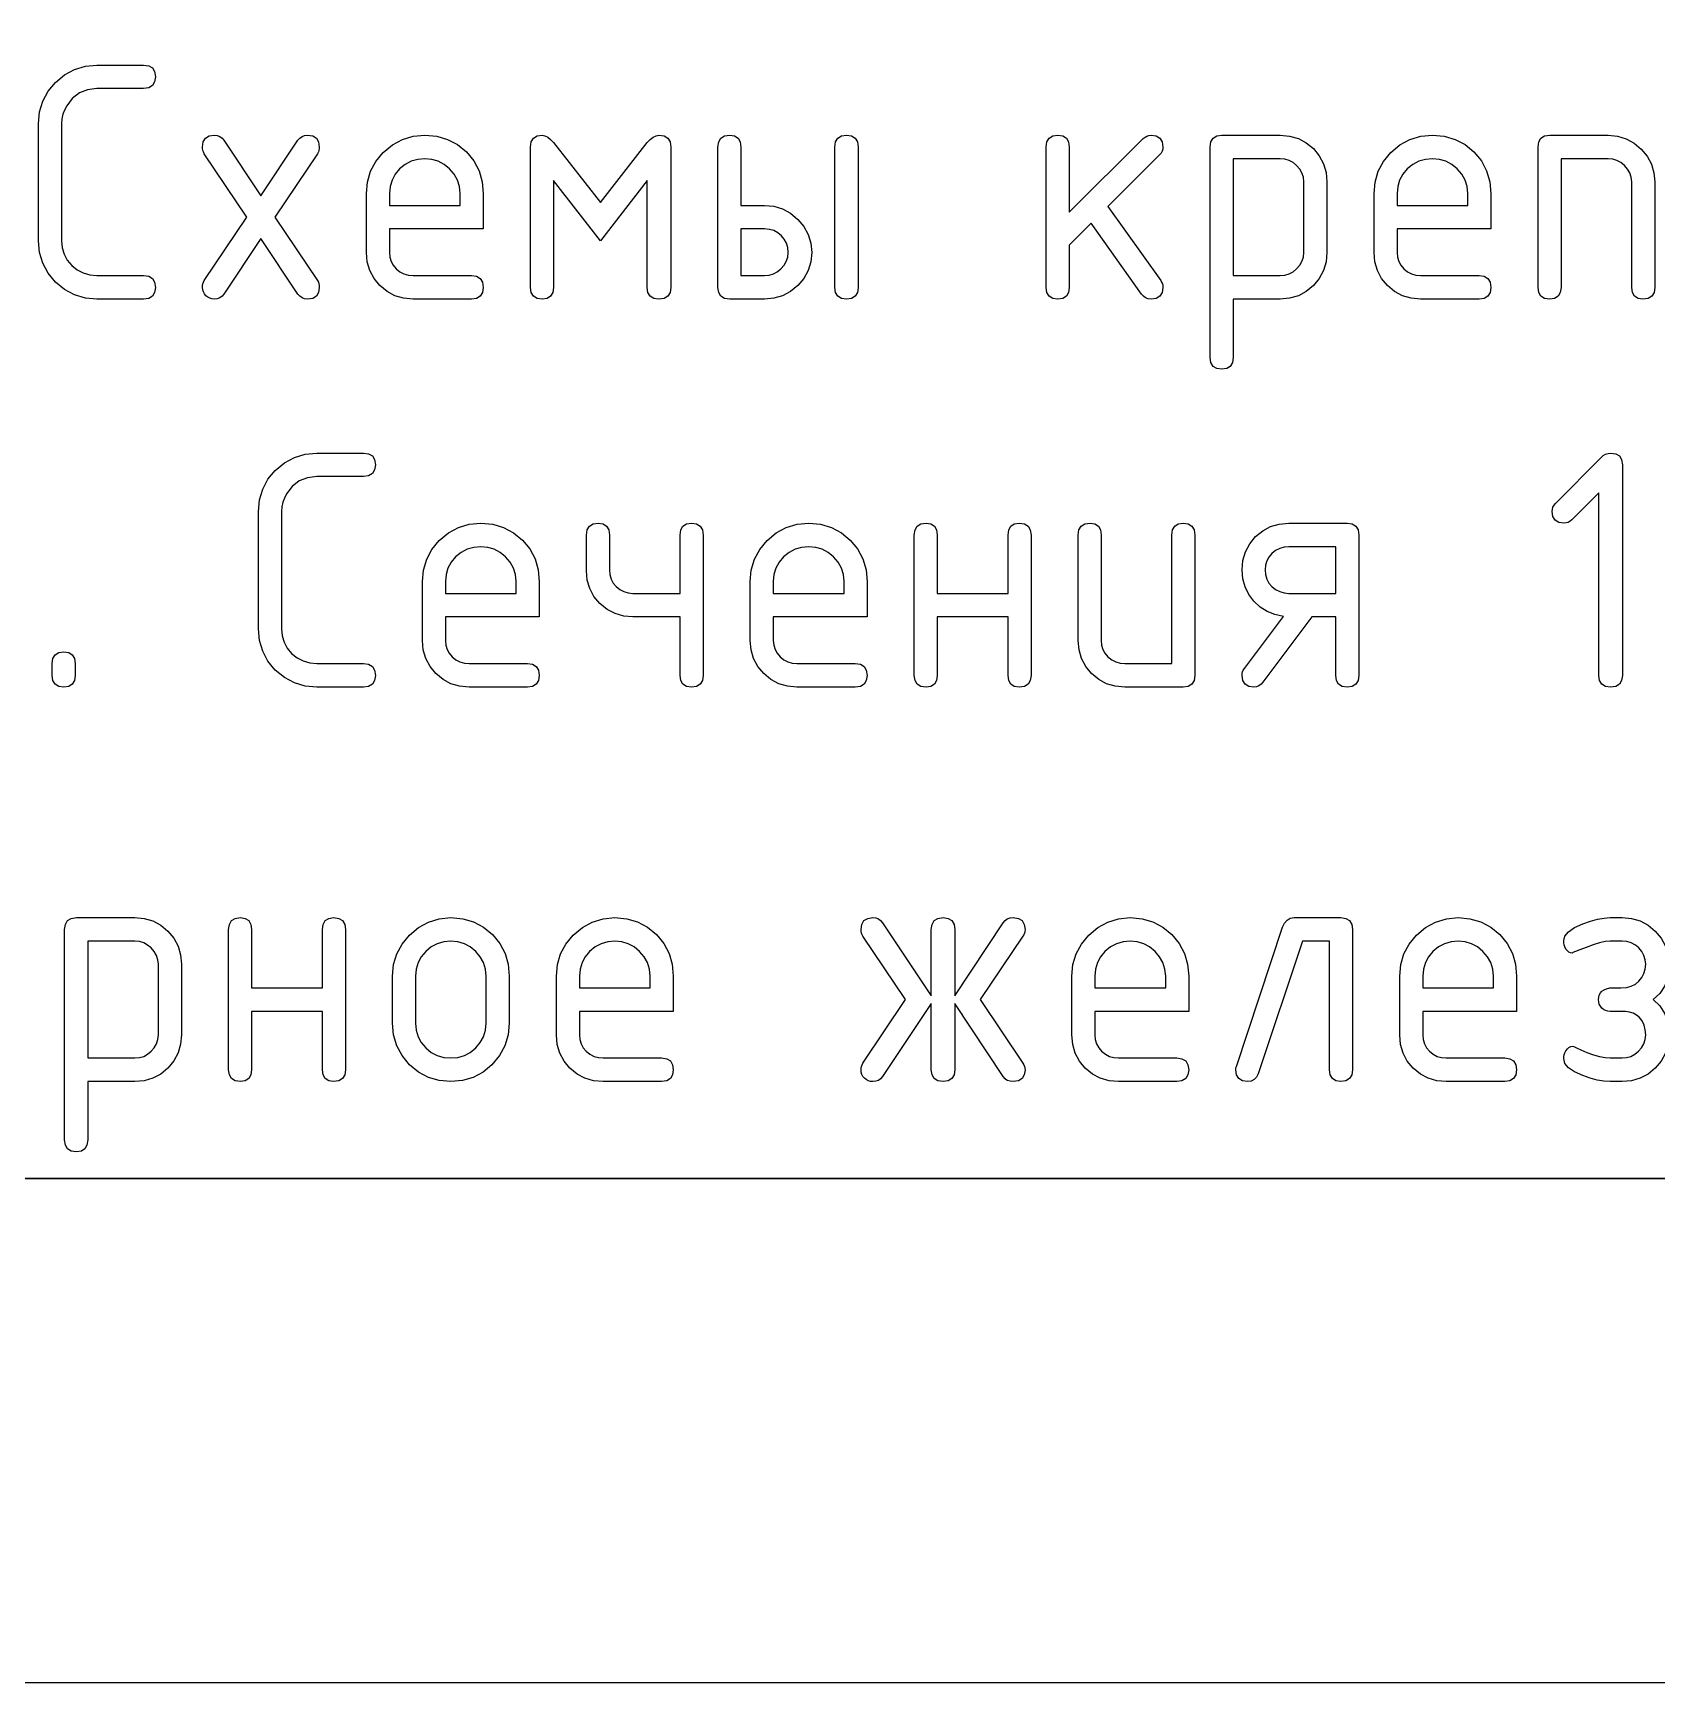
# Model space of a CAD drawing. Header units: millimetres. Extents: x 1 to 1188, y 1 to 840.
# Drawn here: x 1080.89 to 1096.83, y 0.71 to 16.91 of the extents above; entities that cross this region are included whole.
import ezdxf

# ---------------------------------------------------------------- set-up
doc = ezdxf.new("R2010")
doc.units = ezdxf.units.MM
doc.layers.add('GEOMETRY', color=7, linetype='Continuous')
doc.layers.add('TEXT_OUTLINE', color=7, linetype='Continuous')

msp = doc.modelspace()

# ---------------------------------------------------------------- linework, layer by layer
at = {"layer": 'GEOMETRY'}
for points in [[(1188.156, 0.706), (0.832, 0.706), (0.832, 840.048)], [(999.815, 60.714), (999.815, 5.658), (1184.79, 5.658)], [(1081.518, 16.593), (1081.976, 16.593)], [(1081.976, 16.362), (1081.518, 16.362)], [(1080.945, 14.868), (1080.945, 16.02)], [(1081.171, 16.02), (1081.171, 14.868)], [(1092.562, 15.904), (1093.135, 15.904)], [(1095.78, 15.904), (1096.354, 15.904)], [(1082.571, 14.476), (1082.99, 15.099), (1082.571, 15.722)], [(1082.764, 15.854), (1083.128, 15.309), (1083.491, 15.854)], [(1083.684, 15.722), (1083.265, 15.099)], [(1085.773, 14.41), (1085.773, 15.788)], [(1085.999, 15.832), (1086.462, 15.243), (1086.92, 15.832)], [(1087.151, 15.788), (1087.151, 14.41)], [(1087.614, 14.41), (1087.614, 15.788)], [(1087.84, 15.788), (1087.84, 15.215), (1088.072, 15.215)], [(1088.761, 14.41), (1088.761, 15.788)], [(1088.992, 15.788), (1088.992, 14.41)], [(1090.837, 14.41), (1090.837, 15.788)], [(1091.063, 15.149), (1091.79, 15.871)], [(1091.063, 15.788), (1091.063, 15.149)], [(1092.446, 13.721), (1092.446, 15.788)], [(1095.665, 14.41), (1095.665, 15.788)], [(1091.95, 15.711), (1091.443, 15.204), (1091.961, 14.476)], [(1092.672, 15.673), (1092.672, 14.526), (1093.135, 14.526)], [(1093.135, 15.673), (1092.672, 15.673)], [(1096.354, 15.673), (1095.891, 15.673), (1095.891, 14.41)], [(1086.462, 14.868), (1085.999, 15.458), (1085.999, 14.41)], [(1086.92, 14.41), (1086.92, 15.458), (1086.462, 14.868)], [(1093.366, 14.752), (1093.366, 15.447)], [(1093.592, 15.447), (1093.592, 14.752)], [(1096.585, 14.41), (1096.585, 15.447)], [(1096.811, 15.447), (1096.811, 14.41)], [(1084.164, 14.752), (1084.164, 15.331)], [(1084.39, 15.331), (1084.39, 15.215), (1085.084, 15.215), (1085.084, 15.331)], [(1085.31, 15.331), (1085.31, 14.984), (1084.39, 14.984)], [(1094.055, 14.752), (1094.055, 15.331)], [(1094.281, 15.331), (1094.281, 15.215), (1094.976, 15.215), (1094.976, 15.331)], [(1095.202, 15.331), (1095.202, 14.984), (1094.281, 14.984)], [(1083.265, 15.099), (1083.684, 14.476)], [(1084.39, 14.984), (1084.39, 14.752)], [(1088.072, 14.984), (1087.84, 14.984), (1087.84, 14.526), (1088.072, 14.526)], [(1091.774, 14.344), (1091.278, 15.039), (1091.063, 14.824), (1091.063, 14.41)], [(1094.281, 14.984), (1094.281, 14.752)], [(1083.491, 14.344), (1083.128, 14.89), (1082.764, 14.344)], [(1081.518, 14.526), (1081.976, 14.526)], [(1084.621, 14.526), (1085.195, 14.526)], [(1094.513, 14.526), (1095.086, 14.526)], [(1081.976, 14.295), (1081.518, 14.295)], [(1085.195, 14.295), (1084.621, 14.295)], [(1088.072, 14.295), (1087.73, 14.295)], [(1093.135, 14.295), (1092.672, 14.295), (1092.672, 13.721)], [(1095.086, 14.295), (1094.513, 14.295)], [(1083.677, 12.783), (1084.135, 12.783)], [(1095.837, 12.287), (1096.284, 12.739)], [(1096.493, 12.667), (1096.493, 10.6)], [(1084.135, 12.552), (1083.677, 12.552)], [(1096.262, 12.392), (1095.997, 12.127)], [(1096.262, 10.6), (1096.262, 12.392)], [(1083.104, 11.058), (1083.104, 12.21)], [(1083.33, 12.21), (1083.33, 11.058)], [(1093.218, 12.094), (1093.791, 12.094)], [(1086.323, 11.626), (1086.323, 11.978)], [(1086.549, 11.978), (1086.549, 11.637)], [(1086.78, 11.405), (1087.243, 11.405), (1087.243, 11.978)], [(1087.469, 11.978), (1087.469, 10.6)], [(1089.541, 10.6), (1089.541, 11.978)], [(1089.767, 11.978), (1089.767, 11.405), (1090.462, 11.405), (1090.462, 11.978)], [(1090.688, 11.978), (1090.688, 10.6)], [(1091.151, 10.942), (1091.151, 11.978)], [(1091.377, 11.978), (1091.377, 10.942)], [(1091.608, 10.716), (1092.071, 10.716), (1092.071, 11.978)], [(1092.297, 11.978), (1092.297, 10.6)], [(1093.218, 11.405), (1093.681, 11.405), (1093.681, 11.863), (1093.218, 11.863)], [(1093.907, 11.978), (1093.907, 10.6)], [(1084.713, 10.942), (1084.713, 11.521)], [(1084.939, 11.521), (1084.939, 11.405), (1085.634, 11.405), (1085.634, 11.521)], [(1085.86, 11.521), (1085.86, 11.174), (1084.939, 11.174)], [(1087.932, 10.942), (1087.932, 11.521)], [(1088.158, 11.521), (1088.158, 11.405), (1088.853, 11.405), (1088.853, 11.521)], [(1089.079, 11.521), (1089.079, 11.174), (1088.158, 11.174)], [(1084.939, 11.174), (1084.939, 10.942)], [(1087.243, 10.6), (1087.243, 11.174), (1086.78, 11.174)], [(1088.158, 11.174), (1088.158, 10.942)], [(1089.767, 11.174), (1089.767, 10.6)], [(1090.462, 10.6), (1090.462, 11.174), (1089.767, 11.174)], [(1092.782, 10.666), (1093.168, 11.179)], [(1093.681, 10.6), (1093.681, 11.174), (1093.444, 11.174), (1092.964, 10.534)], [(1081.078, 10.6), (1081.078, 10.716)], [(1081.304, 10.716), (1081.304, 10.6)], [(1083.677, 10.716), (1084.135, 10.716)], [(1085.171, 10.716), (1085.744, 10.716)], [(1088.39, 10.716), (1088.963, 10.716)], [(1084.135, 10.485), (1083.677, 10.485)], [(1085.744, 10.485), (1085.171, 10.485)], [(1088.963, 10.485), (1088.39, 10.485)], [(1092.182, 10.485), (1091.608, 10.485)], [(1081.201, 6.038), (1081.201, 8.105)], [(1081.317, 8.221), (1081.89, 8.221)], [(1082.81, 6.727), (1082.81, 8.105)], [(1083.036, 8.105), (1083.036, 7.532), (1083.731, 7.532), (1083.731, 8.105)], [(1083.957, 8.105), (1083.957, 6.727)], [(1089.229, 8.171), (1089.708, 7.454), (1089.708, 8.105)], [(1089.94, 8.105), (1089.94, 7.454), (1090.414, 8.171)], [(1092.704, 6.76), (1093.156, 8.127)], [(1093.272, 8.221), (1093.729, 8.221)], [(1093.845, 8.105), (1093.845, 6.727)], [(1096.375, 8.221), (1096.49, 8.221)], [(1081.427, 7.989), (1081.427, 6.843), (1081.89, 6.843)], [(1081.89, 7.989), (1081.427, 7.989)], [(1089.036, 6.793), (1089.455, 7.416), (1089.036, 8.039)], [(1090.607, 8.039), (1090.188, 7.416), (1090.607, 6.793)], [(1093.619, 6.727), (1093.619, 7.989), (1093.354, 7.989), (1092.919, 6.688)], [(1096.49, 7.989), (1096.375, 7.989)], [(1082.122, 7.069), (1082.122, 7.763)], [(1082.348, 7.763), (1082.348, 7.069)], [(1084.42, 7.184), (1084.42, 7.647)], [(1084.646, 7.647), (1084.646, 7.184)], [(1085.34, 7.184), (1085.34, 7.647)], [(1085.566, 7.647), (1085.566, 7.184)], [(1086.029, 7.069), (1086.029, 7.647)], [(1086.255, 7.647), (1086.255, 7.532), (1086.95, 7.532), (1086.95, 7.647)], [(1087.176, 7.647), (1087.176, 7.3), (1086.255, 7.3)], [(1091.089, 7.069), (1091.089, 7.647)], [(1091.315, 7.647), (1091.315, 7.532), (1092.01, 7.532), (1092.01, 7.647)], [(1092.236, 7.647), (1092.236, 7.3), (1091.315, 7.3)], [(1094.308, 7.069), (1094.308, 7.647)], [(1094.534, 7.647), (1094.534, 7.532), (1095.228, 7.532), (1095.228, 7.647)], [(1095.454, 7.647), (1095.454, 7.3), (1094.534, 7.3)], [(1096.408, 7.532), (1096.441, 7.532), (1096.479, 7.532)], [(1083.036, 7.3), (1083.036, 6.727)], [(1083.731, 6.727), (1083.731, 7.3), (1083.036, 7.3)], [(1086.255, 7.3), (1086.255, 7.069)], [(1089.708, 7.377), (1089.229, 6.661)], [(1089.708, 6.727), (1089.708, 7.377)], [(1090.414, 6.661), (1089.94, 7.377), (1089.94, 6.727)], [(1091.315, 7.3), (1091.315, 7.069)], [(1094.534, 7.3), (1094.534, 7.069)], [(1096.523, 7.3), (1096.375, 7.3)], [(1086.487, 6.843), (1087.06, 6.843)], [(1091.547, 6.843), (1092.12, 6.843)], [(1094.765, 6.843), (1095.339, 6.843)], [(1096.375, 6.843), (1096.49, 6.843)], [(1081.89, 6.611), (1081.427, 6.611), (1081.427, 6.038)], [(1087.06, 6.611), (1086.487, 6.611)], [(1092.12, 6.611), (1091.547, 6.611)], [(1095.339, 6.611), (1094.765, 6.611)], [(1096.49, 6.611), (1096.375, 6.611)]]:
    msp.add_lwpolyline(points, dxfattribs=at)
msp.add_lwpolyline([(1184.79, 5.658), (20.835, 5.658), (20.835, 836.683), (1184.79, 836.683)], close=True, dxfattribs=at)
at = {"layer": 'TEXT_OUTLINE'}
for points in [[(1081.11, 16.422), (1081.2, 16.497), (1081.297, 16.55), (1081.404, 16.582), (1081.518, 16.593)], [(1081.976, 16.593), (1082.026, 16.586), (1082.063, 16.564), (1082.084, 16.528), (1082.092, 16.477)], [(1080.945, 16.02), (1080.955, 16.134), (1080.986, 16.239), (1081.038, 16.335), (1081.11, 16.422)], [(1082.092, 16.477), (1082.084, 16.427), (1082.063, 16.391), (1082.026, 16.369), (1081.976, 16.362)], [(1081.518, 16.362), (1081.425, 16.351), (1081.345, 16.319), (1081.276, 16.265), (1081.221, 16.191)], [(1081.221, 16.191), (1081.199, 16.151), (1081.183, 16.109), (1081.174, 16.065), (1081.171, 16.02)], [(1082.554, 15.788), (1082.562, 15.839), (1082.583, 15.875), (1082.62, 15.897), (1082.67, 15.904)], [(1082.67, 15.904), (1082.699, 15.901), (1082.724, 15.892), (1082.746, 15.876), (1082.764, 15.854)], [(1083.491, 15.854), (1083.51, 15.876), (1083.531, 15.892), (1083.556, 15.901), (1083.585, 15.904)], [(1083.585, 15.904), (1083.636, 15.897), (1083.672, 15.875), (1083.694, 15.839), (1083.701, 15.788)], [(1084.329, 15.733), (1084.418, 15.808), (1084.516, 15.861), (1084.622, 15.893), (1084.737, 15.904)], [(1084.737, 15.904), (1084.853, 15.894), (1084.96, 15.863), (1085.057, 15.811), (1085.145, 15.739)], [(1085.773, 15.788), (1085.78, 15.839), (1085.802, 15.875), (1085.838, 15.897), (1085.889, 15.904)], [(1085.889, 15.904), (1085.916, 15.899), (1085.943, 15.886), (1085.971, 15.863), (1085.999, 15.832)], [(1086.92, 15.832), (1086.949, 15.863), (1086.979, 15.886), (1087.007, 15.899), (1087.035, 15.904)], [(1087.035, 15.904), (1087.086, 15.897), (1087.122, 15.875), (1087.144, 15.839), (1087.151, 15.788)], [(1087.614, 15.788), (1087.622, 15.839), (1087.643, 15.875), (1087.679, 15.897), (1087.73, 15.904)], [(1087.73, 15.904), (1087.778, 15.897), (1087.813, 15.875), (1087.833, 15.839), (1087.84, 15.788)], [(1088.761, 15.788), (1088.768, 15.839), (1088.79, 15.875), (1088.826, 15.897), (1088.877, 15.904)], [(1088.877, 15.904), (1088.927, 15.897), (1088.963, 15.875), (1088.985, 15.839), (1088.992, 15.788)], [(1090.837, 15.788), (1090.844, 15.839), (1090.866, 15.875), (1090.902, 15.897), (1090.952, 15.904)], [(1090.952, 15.904), (1091, 15.897), (1091.035, 15.875), (1091.056, 15.839), (1091.063, 15.788)], [(1091.79, 15.871), (1091.807, 15.886), (1091.826, 15.896), (1091.846, 15.902), (1091.867, 15.904)], [(1091.867, 15.904), (1091.918, 15.897), (1091.954, 15.875), (1091.976, 15.839), (1091.983, 15.788)], [(1092.446, 15.788), (1092.453, 15.839), (1092.475, 15.875), (1092.511, 15.897), (1092.562, 15.904)], [(1093.135, 15.904), (1093.227, 15.896), (1093.313, 15.871), (1093.39, 15.83), (1093.46, 15.772)], [(1094.221, 15.733), (1094.31, 15.808), (1094.408, 15.861), (1094.514, 15.893), (1094.629, 15.904)], [(1094.629, 15.904), (1094.745, 15.894), (1094.852, 15.863), (1094.949, 15.811), (1095.036, 15.739)], [(1095.665, 15.788), (1095.672, 15.839), (1095.694, 15.875), (1095.73, 15.897), (1095.78, 15.904)], [(1096.354, 15.904), (1096.446, 15.895), (1096.531, 15.869), (1096.609, 15.826), (1096.679, 15.766)], [(1082.571, 15.722), (1082.564, 15.739), (1082.559, 15.755), (1082.555, 15.772), (1082.554, 15.788)], [(1083.701, 15.788), (1083.7, 15.772), (1083.697, 15.755), (1083.692, 15.739), (1083.684, 15.722)], [(1084.164, 15.331), (1084.174, 15.444), (1084.205, 15.55), (1084.257, 15.646), (1084.329, 15.733)], [(1085.145, 15.739), (1085.217, 15.651), (1085.269, 15.554), (1085.3, 15.447), (1085.31, 15.331)], [(1091.983, 15.788), (1091.981, 15.767), (1091.975, 15.747), (1091.965, 15.728), (1091.95, 15.711)], [(1093.46, 15.772), (1093.518, 15.702), (1093.559, 15.624), (1093.584, 15.539), (1093.592, 15.447)], [(1094.055, 15.331), (1094.066, 15.444), (1094.097, 15.55), (1094.148, 15.646), (1094.221, 15.733)], [(1095.036, 15.739), (1095.109, 15.651), (1095.16, 15.554), (1095.191, 15.447), (1095.202, 15.331)], [(1096.679, 15.766), (1096.737, 15.697), (1096.778, 15.62), (1096.803, 15.536), (1096.811, 15.447)], [(1084.489, 15.573), (1084.446, 15.521), (1084.415, 15.463), (1084.396, 15.4), (1084.39, 15.331)], [(1084.737, 15.673), (1084.667, 15.666), (1084.603, 15.648), (1084.543, 15.617), (1084.489, 15.573)], [(1084.98, 15.573), (1084.927, 15.617), (1084.869, 15.648), (1084.806, 15.666), (1084.737, 15.673)], [(1085.084, 15.331), (1085.078, 15.4), (1085.058, 15.463), (1085.025, 15.521), (1084.98, 15.573)], [(1093.295, 15.606), (1093.26, 15.635), (1093.222, 15.656), (1093.18, 15.668), (1093.135, 15.673)], [(1093.366, 15.447), (1093.362, 15.492), (1093.348, 15.533), (1093.326, 15.572), (1093.295, 15.606)], [(1094.381, 15.573), (1094.337, 15.521), (1094.306, 15.463), (1094.288, 15.4), (1094.281, 15.331)], [(1094.629, 15.673), (1094.559, 15.666), (1094.494, 15.648), (1094.435, 15.617), (1094.381, 15.573)], [(1094.871, 15.573), (1094.819, 15.617), (1094.761, 15.648), (1094.697, 15.666), (1094.629, 15.673)], [(1094.976, 15.331), (1094.969, 15.4), (1094.949, 15.463), (1094.917, 15.521), (1094.871, 15.573)], [(1096.514, 15.606), (1096.479, 15.635), (1096.44, 15.656), (1096.399, 15.668), (1096.354, 15.673)], [(1096.585, 15.447), (1096.581, 15.492), (1096.567, 15.533), (1096.544, 15.572), (1096.514, 15.606)], [(1088.072, 15.215), (1088.164, 15.206), (1088.249, 15.18), (1088.327, 15.137), (1088.397, 15.077)], [(1088.397, 15.077), (1088.457, 15.007), (1088.5, 14.93), (1088.526, 14.845), (1088.535, 14.752)], [(1088.237, 14.917), (1088.202, 14.946), (1088.163, 14.967), (1088.119, 14.979), (1088.072, 14.984)], [(1088.303, 14.752), (1088.299, 14.8), (1088.287, 14.843), (1088.266, 14.882), (1088.237, 14.917)], [(1081.11, 14.46), (1081.038, 14.549), (1080.986, 14.647), (1080.955, 14.753), (1080.945, 14.868)], [(1081.171, 14.868), (1081.177, 14.799), (1081.196, 14.735), (1081.227, 14.678), (1081.27, 14.625)], [(1084.296, 14.427), (1084.238, 14.497), (1084.197, 14.574), (1084.172, 14.659), (1084.164, 14.752)], [(1084.39, 14.752), (1084.394, 14.707), (1084.406, 14.665), (1084.427, 14.627), (1084.456, 14.592)], [(1088.232, 14.592), (1088.263, 14.627), (1088.285, 14.665), (1088.299, 14.707), (1088.303, 14.752)], [(1088.535, 14.752), (1088.526, 14.659), (1088.5, 14.574), (1088.457, 14.497), (1088.397, 14.427)], [(1093.295, 14.592), (1093.326, 14.627), (1093.348, 14.665), (1093.362, 14.707), (1093.366, 14.752)], [(1093.592, 14.752), (1093.584, 14.661), (1093.559, 14.577), (1093.518, 14.498), (1093.46, 14.427)], [(1094.188, 14.427), (1094.13, 14.497), (1094.088, 14.574), (1094.064, 14.659), (1094.055, 14.752)], [(1094.281, 14.752), (1094.285, 14.707), (1094.298, 14.665), (1094.319, 14.627), (1094.347, 14.592)], [(1081.27, 14.625), (1081.325, 14.582), (1081.384, 14.551), (1081.449, 14.532), (1081.518, 14.526)], [(1084.456, 14.592), (1084.493, 14.563), (1084.532, 14.543), (1084.575, 14.53), (1084.621, 14.526)], [(1088.072, 14.526), (1088.117, 14.53), (1088.159, 14.543), (1088.197, 14.563), (1088.232, 14.592)], [(1093.135, 14.526), (1093.18, 14.53), (1093.222, 14.543), (1093.26, 14.563), (1093.295, 14.592)], [(1094.347, 14.592), (1094.384, 14.563), (1094.424, 14.543), (1094.467, 14.53), (1094.513, 14.526)], [(1081.518, 14.295), (1081.404, 14.305), (1081.297, 14.336), (1081.2, 14.388), (1081.11, 14.46)], [(1081.976, 14.526), (1082.026, 14.519), (1082.063, 14.497), (1082.084, 14.461), (1082.092, 14.41)], [(1082.554, 14.41), (1082.555, 14.427), (1082.559, 14.443), (1082.564, 14.46), (1082.571, 14.476)], [(1083.684, 14.476), (1083.692, 14.46), (1083.697, 14.443), (1083.7, 14.427), (1083.701, 14.41)], [(1084.621, 14.295), (1084.528, 14.303), (1084.443, 14.328), (1084.366, 14.369), (1084.296, 14.427)], [(1085.195, 14.526), (1085.245, 14.519), (1085.281, 14.497), (1085.303, 14.461), (1085.31, 14.41)], [(1088.397, 14.427), (1088.327, 14.369), (1088.249, 14.328), (1088.164, 14.303), (1088.072, 14.295)], [(1091.961, 14.476), (1091.97, 14.46), (1091.977, 14.443), (1091.982, 14.427), (1091.983, 14.41)], [(1093.46, 14.427), (1093.39, 14.369), (1093.313, 14.328), (1093.227, 14.303), (1093.135, 14.295)], [(1094.513, 14.295), (1094.42, 14.303), (1094.335, 14.328), (1094.257, 14.369), (1094.188, 14.427)], [(1095.086, 14.526), (1095.137, 14.519), (1095.173, 14.497), (1095.195, 14.461), (1095.202, 14.41)], [(1082.092, 14.41), (1082.084, 14.36), (1082.063, 14.323), (1082.026, 14.302), (1081.976, 14.295)], [(1082.587, 14.328), (1082.573, 14.345), (1082.563, 14.365), (1082.556, 14.387), (1082.554, 14.41)], [(1082.67, 14.295), (1082.646, 14.297), (1082.625, 14.303), (1082.605, 14.313), (1082.587, 14.328)], [(1082.764, 14.344), (1082.746, 14.322), (1082.724, 14.307), (1082.699, 14.298), (1082.67, 14.295)], [(1083.585, 14.295), (1083.556, 14.298), (1083.531, 14.307), (1083.51, 14.322), (1083.491, 14.344)], [(1083.701, 14.41), (1083.694, 14.36), (1083.672, 14.323), (1083.636, 14.302), (1083.585, 14.295)], [(1085.31, 14.41), (1085.303, 14.36), (1085.281, 14.323), (1085.245, 14.302), (1085.195, 14.295)], [(1085.889, 14.295), (1085.838, 14.302), (1085.802, 14.323), (1085.78, 14.36), (1085.773, 14.41)], [(1085.999, 14.41), (1085.992, 14.36), (1085.971, 14.323), (1085.937, 14.302), (1085.889, 14.295)], [(1087.035, 14.295), (1086.985, 14.302), (1086.949, 14.323), (1086.927, 14.36), (1086.92, 14.41)], [(1087.151, 14.41), (1087.144, 14.36), (1087.122, 14.323), (1087.086, 14.302), (1087.035, 14.295)], [(1087.73, 14.295), (1087.679, 14.302), (1087.643, 14.323), (1087.622, 14.36), (1087.614, 14.41)], [(1088.877, 14.295), (1088.826, 14.302), (1088.79, 14.323), (1088.768, 14.36), (1088.761, 14.41)], [(1088.992, 14.41), (1088.985, 14.36), (1088.963, 14.323), (1088.927, 14.302), (1088.877, 14.295)], [(1090.952, 14.295), (1090.902, 14.302), (1090.866, 14.323), (1090.844, 14.36), (1090.837, 14.41)], [(1091.063, 14.41), (1091.056, 14.36), (1091.035, 14.323), (1091, 14.302), (1090.952, 14.295)], [(1091.867, 14.295), (1091.838, 14.298), (1091.813, 14.307), (1091.792, 14.322), (1091.774, 14.344)], [(1091.983, 14.41), (1091.976, 14.36), (1091.954, 14.323), (1091.918, 14.302), (1091.867, 14.295)], [(1095.202, 14.41), (1095.195, 14.36), (1095.173, 14.323), (1095.137, 14.302), (1095.086, 14.295)], [(1095.78, 14.295), (1095.73, 14.302), (1095.694, 14.323), (1095.672, 14.36), (1095.665, 14.41)], [(1095.891, 14.41), (1095.884, 14.36), (1095.863, 14.323), (1095.828, 14.302), (1095.78, 14.295)], [(1096.695, 14.295), (1096.647, 14.302), (1096.612, 14.323), (1096.592, 14.36), (1096.585, 14.41)], [(1096.811, 14.41), (1096.804, 14.36), (1096.782, 14.323), (1096.746, 14.302), (1096.695, 14.295)], [(1092.562, 13.606), (1092.511, 13.613), (1092.475, 13.634), (1092.453, 13.671), (1092.446, 13.721)], [(1092.672, 13.721), (1092.665, 13.671), (1092.644, 13.634), (1092.61, 13.613), (1092.562, 13.606)], [(1083.269, 12.612), (1083.359, 12.687), (1083.456, 12.74), (1083.563, 12.772), (1083.677, 12.783)], [(1084.135, 12.783), (1084.185, 12.776), (1084.222, 12.754), (1084.243, 12.718), (1084.251, 12.667)], [(1084.251, 12.667), (1084.243, 12.617), (1084.222, 12.581), (1084.185, 12.559), (1084.135, 12.552)], [(1096.284, 12.739), (1096.306, 12.758), (1096.329, 12.772), (1096.353, 12.78), (1096.377, 12.783)], [(1096.377, 12.783), (1096.428, 12.776), (1096.464, 12.754), (1096.486, 12.718), (1096.493, 12.667)], [(1083.104, 12.21), (1083.114, 12.324), (1083.145, 12.429), (1083.197, 12.525), (1083.269, 12.612)], [(1083.677, 12.552), (1083.584, 12.541), (1083.504, 12.509), (1083.435, 12.455), (1083.38, 12.381)], [(1083.38, 12.381), (1083.358, 12.341), (1083.342, 12.299), (1083.333, 12.255), (1083.33, 12.21)], [(1095.804, 12.21), (1095.806, 12.231), (1095.812, 12.251), (1095.823, 12.27), (1095.837, 12.287)], [(1095.92, 12.094), (1095.869, 12.101), (1095.833, 12.123), (1095.811, 12.159), (1095.804, 12.21)], [(1084.879, 11.923), (1084.968, 11.998), (1085.066, 12.051), (1085.172, 12.083), (1085.287, 12.094)], [(1085.287, 12.094), (1085.403, 12.084), (1085.51, 12.053), (1085.607, 12.001), (1085.695, 11.929)], [(1086.323, 11.978), (1086.33, 12.029), (1086.352, 12.065), (1086.388, 12.087), (1086.439, 12.094)], [(1086.439, 12.094), (1086.487, 12.087), (1086.521, 12.065), (1086.542, 12.029), (1086.549, 11.978)], [(1087.243, 11.978), (1087.25, 12.029), (1087.27, 12.065), (1087.305, 12.087), (1087.354, 12.094)], [(1087.354, 12.094), (1087.404, 12.087), (1087.44, 12.065), (1087.462, 12.029), (1087.469, 11.978)], [(1088.097, 11.923), (1088.187, 11.998), (1088.284, 12.051), (1088.391, 12.083), (1088.505, 12.094)], [(1088.505, 12.094), (1088.622, 12.084), (1088.728, 12.053), (1088.826, 12.001), (1088.913, 11.929)], [(1089.541, 11.978), (1089.549, 12.029), (1089.57, 12.065), (1089.607, 12.087), (1089.657, 12.094)], [(1089.657, 12.094), (1089.705, 12.087), (1089.74, 12.065), (1089.76, 12.029), (1089.767, 11.978)], [(1090.462, 11.978), (1090.469, 12.029), (1090.489, 12.065), (1090.524, 12.087), (1090.572, 12.094)], [(1090.572, 12.094), (1090.623, 12.087), (1090.659, 12.065), (1090.681, 12.029), (1090.688, 11.978)], [(1091.151, 11.978), (1091.158, 12.029), (1091.18, 12.065), (1091.216, 12.087), (1091.267, 12.094)], [(1091.267, 12.094), (1091.315, 12.087), (1091.349, 12.065), (1091.37, 12.029), (1091.377, 11.978)], [(1092.071, 11.978), (1092.078, 12.029), (1092.099, 12.065), (1092.133, 12.087), (1092.182, 12.094)], [(1092.182, 12.094), (1092.232, 12.087), (1092.268, 12.065), (1092.29, 12.029), (1092.297, 11.978)], [(1092.892, 11.962), (1092.962, 12.02), (1093.04, 12.061), (1093.125, 12.086), (1093.218, 12.094)], [(1093.791, 12.094), (1093.842, 12.087), (1093.878, 12.065), (1093.899, 12.029), (1093.907, 11.978)], [(1095.997, 12.127), (1095.98, 12.113), (1095.961, 12.102), (1095.941, 12.096), (1095.92, 12.094)], [(1084.713, 11.521), (1084.724, 11.634), (1084.755, 11.74), (1084.806, 11.836), (1084.879, 11.923)], [(1085.287, 11.863), (1085.217, 11.856), (1085.152, 11.838), (1085.093, 11.807), (1085.039, 11.763)], [(1085.529, 11.763), (1085.477, 11.807), (1085.419, 11.838), (1085.355, 11.856), (1085.287, 11.863)], [(1085.695, 11.929), (1085.767, 11.841), (1085.819, 11.744), (1085.85, 11.637), (1085.86, 11.521)], [(1087.932, 11.521), (1087.942, 11.634), (1087.973, 11.74), (1088.025, 11.836), (1088.097, 11.923)], [(1088.505, 11.863), (1088.436, 11.856), (1088.371, 11.838), (1088.312, 11.807), (1088.257, 11.763)], [(1088.748, 11.763), (1088.695, 11.807), (1088.637, 11.838), (1088.574, 11.856), (1088.505, 11.863)], [(1088.913, 11.929), (1088.986, 11.841), (1089.037, 11.744), (1089.068, 11.637), (1089.079, 11.521)], [(1092.76, 11.637), (1092.768, 11.729), (1092.793, 11.814), (1092.835, 11.892), (1092.892, 11.962)], [(1093.218, 11.863), (1093.172, 11.858), (1093.129, 11.846), (1093.089, 11.825), (1093.052, 11.796)], [(1085.039, 11.763), (1084.995, 11.711), (1084.964, 11.653), (1084.946, 11.59), (1084.939, 11.521)], [(1085.634, 11.521), (1085.627, 11.59), (1085.607, 11.653), (1085.575, 11.711), (1085.529, 11.763)], [(1088.257, 11.763), (1088.214, 11.711), (1088.183, 11.653), (1088.164, 11.59), (1088.158, 11.521)], [(1088.853, 11.521), (1088.846, 11.59), (1088.826, 11.653), (1088.793, 11.711), (1088.748, 11.763)], [(1093.052, 11.796), (1093.023, 11.762), (1093.003, 11.723), (1092.99, 11.682), (1092.986, 11.637)], [(1086.455, 11.306), (1086.397, 11.375), (1086.356, 11.452), (1086.331, 11.535), (1086.323, 11.626)], [(1086.549, 11.637), (1086.553, 11.589), (1086.565, 11.546), (1086.586, 11.506), (1086.615, 11.471)], [(1092.876, 11.328), (1092.825, 11.395), (1092.789, 11.468), (1092.767, 11.549), (1092.76, 11.637)], [(1092.986, 11.637), (1092.99, 11.589), (1093.003, 11.546), (1093.023, 11.506), (1093.052, 11.471)], [(1086.615, 11.471), (1086.652, 11.442), (1086.691, 11.422), (1086.734, 11.409), (1086.78, 11.405)], [(1093.052, 11.471), (1093.089, 11.442), (1093.129, 11.422), (1093.172, 11.409), (1093.218, 11.405)], [(1086.78, 11.174), (1086.689, 11.182), (1086.605, 11.207), (1086.527, 11.248), (1086.455, 11.306)], [(1093.168, 11.179), (1093.083, 11.196), (1093.006, 11.227), (1092.937, 11.271), (1092.876, 11.328)], [(1083.269, 10.65), (1083.197, 10.739), (1083.145, 10.837), (1083.114, 10.943), (1083.104, 11.058)], [(1083.33, 11.058), (1083.336, 10.989), (1083.355, 10.925), (1083.386, 10.868), (1083.429, 10.815)], [(1084.846, 10.617), (1084.788, 10.687), (1084.746, 10.764), (1084.722, 10.849), (1084.713, 10.942)], [(1084.939, 10.942), (1084.944, 10.897), (1084.956, 10.855), (1084.977, 10.817), (1085.006, 10.782)], [(1088.064, 10.617), (1088.007, 10.687), (1087.965, 10.764), (1087.94, 10.849), (1087.932, 10.942)], [(1088.158, 10.942), (1088.162, 10.897), (1088.175, 10.855), (1088.195, 10.817), (1088.224, 10.782)], [(1091.283, 10.617), (1091.225, 10.687), (1091.184, 10.764), (1091.159, 10.849), (1091.151, 10.942)], [(1091.377, 10.942), (1091.381, 10.897), (1091.393, 10.855), (1091.414, 10.817), (1091.443, 10.782)], [(1081.078, 10.716), (1081.085, 10.767), (1081.107, 10.803), (1081.143, 10.825), (1081.194, 10.832)], [(1081.194, 10.832), (1081.242, 10.825), (1081.276, 10.803), (1081.297, 10.767), (1081.304, 10.716)], [(1083.429, 10.815), (1083.484, 10.772), (1083.543, 10.741), (1083.608, 10.722), (1083.677, 10.716)], [(1084.135, 10.716), (1084.185, 10.709), (1084.222, 10.687), (1084.243, 10.651), (1084.251, 10.6)], [(1085.006, 10.782), (1085.042, 10.753), (1085.082, 10.733), (1085.125, 10.72), (1085.171, 10.716)], [(1085.744, 10.716), (1085.795, 10.709), (1085.831, 10.687), (1085.853, 10.651), (1085.86, 10.6)], [(1088.224, 10.782), (1088.261, 10.753), (1088.301, 10.733), (1088.344, 10.72), (1088.39, 10.716)], [(1088.963, 10.716), (1089.014, 10.709), (1089.05, 10.687), (1089.071, 10.651), (1089.079, 10.6)], [(1091.443, 10.782), (1091.48, 10.753), (1091.519, 10.733), (1091.562, 10.72), (1091.608, 10.716)], [(1081.194, 10.485), (1081.143, 10.492), (1081.107, 10.513), (1081.085, 10.55), (1081.078, 10.6)], [(1081.304, 10.6), (1081.297, 10.55), (1081.276, 10.513), (1081.242, 10.492), (1081.194, 10.485)], [(1083.677, 10.485), (1083.563, 10.495), (1083.456, 10.526), (1083.359, 10.578), (1083.269, 10.65)], [(1084.251, 10.6), (1084.243, 10.55), (1084.222, 10.513), (1084.185, 10.492), (1084.135, 10.485)], [(1085.171, 10.485), (1085.078, 10.493), (1084.993, 10.518), (1084.916, 10.559), (1084.846, 10.617)], [(1085.86, 10.6), (1085.853, 10.55), (1085.831, 10.513), (1085.795, 10.492), (1085.744, 10.485)], [(1087.354, 10.485), (1087.305, 10.492), (1087.27, 10.513), (1087.25, 10.55), (1087.243, 10.6)], [(1087.469, 10.6), (1087.462, 10.55), (1087.44, 10.513), (1087.404, 10.492), (1087.354, 10.485)], [(1088.39, 10.485), (1088.297, 10.493), (1088.211, 10.518), (1088.134, 10.559), (1088.064, 10.617)], [(1089.079, 10.6), (1089.071, 10.55), (1089.05, 10.513), (1089.014, 10.492), (1088.963, 10.485)], [(1089.657, 10.485), (1089.607, 10.492), (1089.57, 10.513), (1089.549, 10.55), (1089.541, 10.6)], [(1089.767, 10.6), (1089.76, 10.55), (1089.74, 10.513), (1089.705, 10.492), (1089.657, 10.485)], [(1090.572, 10.485), (1090.524, 10.492), (1090.489, 10.513), (1090.469, 10.55), (1090.462, 10.6)], [(1090.688, 10.6), (1090.681, 10.55), (1090.659, 10.513), (1090.623, 10.492), (1090.572, 10.485)], [(1091.608, 10.485), (1091.515, 10.493), (1091.43, 10.518), (1091.353, 10.559), (1091.283, 10.617)], [(1092.297, 10.6), (1092.29, 10.55), (1092.268, 10.513), (1092.232, 10.492), (1092.182, 10.485)], [(1092.76, 10.6), (1092.761, 10.618), (1092.765, 10.635), (1092.772, 10.651), (1092.782, 10.666)], [(1092.876, 10.485), (1092.825, 10.492), (1092.789, 10.513), (1092.767, 10.55), (1092.76, 10.6)], [(1092.964, 10.534), (1092.946, 10.512), (1092.925, 10.497), (1092.902, 10.488), (1092.876, 10.485)], [(1093.791, 10.485), (1093.742, 10.492), (1093.708, 10.513), (1093.687, 10.55), (1093.681, 10.6)], [(1093.907, 10.6), (1093.899, 10.55), (1093.878, 10.513), (1093.842, 10.492), (1093.791, 10.485)], [(1096.377, 10.485), (1096.327, 10.492), (1096.291, 10.513), (1096.269, 10.55), (1096.262, 10.6)], [(1096.493, 10.6), (1096.486, 10.55), (1096.464, 10.513), (1096.428, 10.492), (1096.377, 10.485)], [(1081.201, 8.105), (1081.208, 8.155), (1081.23, 8.192), (1081.266, 8.213), (1081.317, 8.221)], [(1081.89, 8.221), (1081.983, 8.212), (1082.068, 8.188), (1082.145, 8.146), (1082.215, 8.088)], [(1082.81, 8.105), (1082.818, 8.155), (1082.839, 8.192), (1082.876, 8.213), (1082.926, 8.221)], [(1082.926, 8.221), (1082.974, 8.213), (1083.009, 8.192), (1083.029, 8.155), (1083.036, 8.105)], [(1083.731, 8.105), (1083.738, 8.155), (1083.758, 8.192), (1083.793, 8.213), (1083.841, 8.221)], [(1083.841, 8.221), (1083.892, 8.213), (1083.928, 8.192), (1083.95, 8.155), (1083.957, 8.105)], [(1084.585, 8.05), (1084.674, 8.124), (1084.772, 8.178), (1084.878, 8.21), (1084.993, 8.221)], [(1084.993, 8.221), (1085.109, 8.21), (1085.216, 8.179), (1085.313, 8.128), (1085.401, 8.055)], [(1086.194, 8.05), (1086.284, 8.124), (1086.381, 8.178), (1086.488, 8.21), (1086.602, 8.221)], [(1086.602, 8.221), (1086.719, 8.21), (1086.825, 8.179), (1086.923, 8.128), (1087.01, 8.055)], [(1089.019, 8.105), (1089.027, 8.155), (1089.048, 8.192), (1089.085, 8.213), (1089.135, 8.221)], [(1089.036, 8.039), (1089.029, 8.053), (1089.024, 8.069), (1089.02, 8.086), (1089.019, 8.105)], [(1089.135, 8.221), (1089.164, 8.218), (1089.189, 8.208), (1089.211, 8.193), (1089.229, 8.171)], [(1089.708, 8.105), (1089.716, 8.155), (1089.737, 8.192), (1089.774, 8.213), (1089.824, 8.221)], [(1089.824, 8.221), (1089.875, 8.213), (1089.911, 8.192), (1089.933, 8.155), (1089.94, 8.105)], [(1090.414, 8.171), (1090.433, 8.193), (1090.455, 8.208), (1090.482, 8.218), (1090.513, 8.221)], [(1090.513, 8.221), (1090.564, 8.213), (1090.6, 8.192), (1090.622, 8.155), (1090.629, 8.105)], [(1090.629, 8.105), (1090.627, 8.086), (1090.623, 8.069), (1090.616, 8.053), (1090.607, 8.039)], [(1091.254, 8.05), (1091.344, 8.124), (1091.441, 8.178), (1091.548, 8.21), (1091.662, 8.221)], [(1091.662, 8.221), (1091.779, 8.21), (1091.885, 8.179), (1091.983, 8.128), (1092.07, 8.055)], [(1093.156, 8.127), (1093.176, 8.168), (1093.201, 8.197), (1093.233, 8.215), (1093.272, 8.221)], [(1093.729, 8.221), (1093.78, 8.213), (1093.816, 8.192), (1093.838, 8.155), (1093.845, 8.105)], [(1094.473, 8.05), (1094.562, 8.124), (1094.66, 8.178), (1094.766, 8.21), (1094.881, 8.221)], [(1094.881, 8.221), (1094.997, 8.21), (1095.104, 8.179), (1095.201, 8.128), (1095.289, 8.055)], [(1095.917, 7.995), (1095.929, 8.04), (1095.964, 8.082), (1096.022, 8.123), (1096.105, 8.16)], [(1096.105, 8.16), (1096.179, 8.186), (1096.249, 8.205), (1096.314, 8.217), (1096.375, 8.221)], [(1096.49, 8.221), (1096.583, 8.212), (1096.668, 8.188), (1096.746, 8.146), (1096.816, 8.088)], [(1082.05, 7.923), (1082.015, 7.952), (1081.977, 7.973), (1081.935, 7.985), (1081.89, 7.989)], [(1082.215, 8.088), (1082.273, 8.018), (1082.315, 7.941), (1082.339, 7.856), (1082.348, 7.763)], [(1084.42, 7.647), (1084.43, 7.761), (1084.461, 7.866), (1084.513, 7.962), (1084.585, 8.05)], [(1084.993, 7.989), (1084.923, 7.983), (1084.859, 7.964), (1084.799, 7.933), (1084.745, 7.89)], [(1085.236, 7.89), (1085.183, 7.933), (1085.125, 7.964), (1085.062, 7.983), (1084.993, 7.989)], [(1085.401, 8.055), (1085.473, 7.968), (1085.525, 7.87), (1085.556, 7.764), (1085.566, 7.647)], [(1086.029, 7.647), (1086.039, 7.761), (1086.07, 7.866), (1086.122, 7.962), (1086.194, 8.05)], [(1086.602, 7.989), (1086.533, 7.983), (1086.468, 7.964), (1086.409, 7.933), (1086.354, 7.89)], [(1086.845, 7.89), (1086.792, 7.933), (1086.734, 7.964), (1086.671, 7.983), (1086.602, 7.989)], [(1087.01, 8.055), (1087.083, 7.968), (1087.134, 7.87), (1087.165, 7.764), (1087.176, 7.647)], [(1091.089, 7.647), (1091.099, 7.761), (1091.13, 7.866), (1091.182, 7.962), (1091.254, 8.05)], [(1091.662, 7.989), (1091.593, 7.983), (1091.528, 7.964), (1091.469, 7.933), (1091.414, 7.89)], [(1091.905, 7.89), (1091.852, 7.933), (1091.794, 7.964), (1091.731, 7.983), (1091.662, 7.989)], [(1092.07, 8.055), (1092.143, 7.968), (1092.194, 7.87), (1092.225, 7.764), (1092.236, 7.647)], [(1094.308, 7.647), (1094.318, 7.761), (1094.349, 7.866), (1094.401, 7.962), (1094.473, 8.05)], [(1094.881, 7.989), (1094.811, 7.983), (1094.747, 7.964), (1094.687, 7.933), (1094.633, 7.89)], [(1095.124, 7.89), (1095.071, 7.933), (1095.013, 7.964), (1094.95, 7.983), (1094.881, 7.989)], [(1095.289, 8.055), (1095.361, 7.968), (1095.413, 7.87), (1095.444, 7.764), (1095.454, 7.647)], [(1095.939, 7.912), (1095.929, 7.933), (1095.922, 7.954), (1095.918, 7.975), (1095.917, 7.995)], [(1096.375, 7.989), (1096.324, 7.985), (1096.268, 7.974), (1096.206, 7.955), (1096.138, 7.928)], [(1096.656, 7.923), (1096.621, 7.952), (1096.581, 7.973), (1096.538, 7.985), (1096.49, 7.989)], [(1096.816, 8.088), (1096.873, 8.018), (1096.915, 7.941), (1096.94, 7.856), (1096.948, 7.763)], [(1082.122, 7.763), (1082.117, 7.808), (1082.103, 7.85), (1082.081, 7.888), (1082.05, 7.923)], [(1084.745, 7.89), (1084.702, 7.837), (1084.671, 7.779), (1084.652, 7.716), (1084.646, 7.647)], [(1085.34, 7.647), (1085.334, 7.716), (1085.314, 7.779), (1085.281, 7.837), (1085.236, 7.89)], [(1086.354, 7.89), (1086.311, 7.837), (1086.28, 7.779), (1086.261, 7.716), (1086.255, 7.647)], [(1086.95, 7.647), (1086.943, 7.716), (1086.923, 7.779), (1086.89, 7.837), (1086.845, 7.89)], [(1091.414, 7.89), (1091.371, 7.837), (1091.34, 7.779), (1091.321, 7.716), (1091.315, 7.647)], [(1092.01, 7.647), (1092.003, 7.716), (1091.983, 7.779), (1091.95, 7.837), (1091.905, 7.89)], [(1094.633, 7.89), (1094.59, 7.837), (1094.559, 7.779), (1094.54, 7.716), (1094.534, 7.647)], [(1095.228, 7.647), (1095.222, 7.716), (1095.202, 7.779), (1095.169, 7.837), (1095.124, 7.89)], [(1096, 7.873), (1095.984, 7.876), (1095.968, 7.883), (1095.953, 7.895), (1095.939, 7.912)], [(1096.138, 7.928), (1096.077, 7.904), (1096.034, 7.887), (1096.008, 7.877), (1096, 7.873)], [(1096.722, 7.763), (1096.718, 7.808), (1096.705, 7.85), (1096.685, 7.888), (1096.656, 7.923)], [(1096.656, 7.598), (1096.685, 7.633), (1096.705, 7.672), (1096.718, 7.716), (1096.722, 7.763)], [(1096.948, 7.763), (1096.938, 7.648), (1096.909, 7.552), (1096.861, 7.475), (1096.794, 7.416)], [(1096.259, 7.416), (1096.261, 7.44), (1096.267, 7.461), (1096.277, 7.481), (1096.292, 7.499)], [(1096.292, 7.499), (1096.313, 7.513), (1096.339, 7.523), (1096.371, 7.53), (1096.408, 7.532)], [(1096.479, 7.532), (1096.534, 7.536), (1096.581, 7.548), (1096.622, 7.569), (1096.656, 7.598)], [(1096.292, 7.333), (1096.277, 7.351), (1096.267, 7.37), (1096.261, 7.392), (1096.259, 7.416)], [(1096.375, 7.3), (1096.349, 7.304), (1096.326, 7.31), (1096.307, 7.32), (1096.292, 7.333)], [(1096.661, 7.239), (1096.632, 7.263), (1096.599, 7.282), (1096.563, 7.294), (1096.523, 7.3)], [(1096.794, 7.416), (1096.861, 7.355), (1096.909, 7.276), (1096.938, 7.181), (1096.948, 7.069)], [(1084.585, 6.776), (1084.513, 6.866), (1084.461, 6.963), (1084.43, 7.07), (1084.42, 7.184)], [(1084.646, 7.184), (1084.652, 7.115), (1084.671, 7.052), (1084.702, 6.994), (1084.745, 6.942)], [(1085.236, 6.942), (1085.281, 6.994), (1085.314, 7.052), (1085.334, 7.115), (1085.34, 7.184)], [(1085.566, 7.184), (1085.555, 7.07), (1085.523, 6.963), (1085.47, 6.866), (1085.395, 6.776)], [(1096.722, 7.069), (1096.718, 7.12), (1096.707, 7.166), (1096.688, 7.206), (1096.661, 7.239)], [(1082.05, 6.909), (1082.081, 6.943), (1082.103, 6.981), (1082.117, 7.023), (1082.122, 7.069)], [(1082.348, 7.069), (1082.339, 6.978), (1082.315, 6.893), (1082.273, 6.815), (1082.215, 6.743)], [(1086.161, 6.743), (1086.104, 6.813), (1086.062, 6.89), (1086.037, 6.976), (1086.029, 7.069)], [(1086.255, 7.069), (1086.259, 7.023), (1086.272, 6.981), (1086.292, 6.943), (1086.321, 6.909)], [(1091.221, 6.743), (1091.163, 6.813), (1091.122, 6.89), (1091.097, 6.976), (1091.089, 7.069)], [(1091.315, 7.069), (1091.319, 7.023), (1091.332, 6.981), (1091.352, 6.943), (1091.381, 6.909)], [(1094.44, 6.743), (1094.382, 6.813), (1094.341, 6.89), (1094.316, 6.976), (1094.308, 7.069)], [(1094.534, 7.069), (1094.538, 7.023), (1094.55, 6.981), (1094.571, 6.943), (1094.6, 6.909)], [(1096.65, 6.909), (1096.681, 6.943), (1096.704, 6.981), (1096.717, 7.023), (1096.722, 7.069)], [(1096.948, 7.069), (1096.94, 6.976), (1096.915, 6.89), (1096.873, 6.813), (1096.816, 6.743)], [(1081.89, 6.843), (1081.935, 6.847), (1081.977, 6.859), (1082.015, 6.88), (1082.05, 6.909)], [(1084.745, 6.942), (1084.799, 6.898), (1084.859, 6.867), (1084.923, 6.849), (1084.993, 6.843)], [(1084.993, 6.843), (1085.062, 6.849), (1085.125, 6.867), (1085.183, 6.898), (1085.236, 6.942)], [(1086.321, 6.909), (1086.358, 6.88), (1086.398, 6.859), (1086.441, 6.847), (1086.487, 6.843)], [(1087.06, 6.843), (1087.111, 6.835), (1087.147, 6.814), (1087.168, 6.777), (1087.176, 6.727)], [(1091.381, 6.909), (1091.418, 6.88), (1091.458, 6.859), (1091.501, 6.847), (1091.547, 6.843)], [(1092.12, 6.843), (1092.17, 6.835), (1092.207, 6.814), (1092.228, 6.777), (1092.236, 6.727)], [(1094.6, 6.909), (1094.637, 6.88), (1094.676, 6.859), (1094.719, 6.847), (1094.765, 6.843)], [(1095.339, 6.843), (1095.389, 6.835), (1095.425, 6.814), (1095.447, 6.777), (1095.454, 6.727)], [(1095.917, 6.837), (1095.918, 6.856), (1095.922, 6.875), (1095.929, 6.895), (1095.939, 6.914)], [(1096.105, 6.672), (1096.022, 6.707), (1095.964, 6.746), (1095.929, 6.79), (1095.917, 6.837)], [(1095.939, 6.914), (1095.953, 6.933), (1095.969, 6.947), (1095.986, 6.956), (1096.005, 6.958)], [(1096.005, 6.958), (1096.016, 6.954), (1096.042, 6.943), (1096.085, 6.924), (1096.143, 6.898)], [(1096.143, 6.898), (1096.209, 6.873), (1096.269, 6.856), (1096.324, 6.846), (1096.375, 6.843)], [(1096.49, 6.843), (1096.535, 6.847), (1096.577, 6.859), (1096.615, 6.88), (1096.65, 6.909)], [(1082.215, 6.743), (1082.145, 6.685), (1082.068, 6.644), (1081.983, 6.619), (1081.89, 6.611)], [(1082.926, 6.611), (1082.876, 6.618), (1082.839, 6.64), (1082.818, 6.676), (1082.81, 6.727)], [(1083.036, 6.727), (1083.029, 6.676), (1083.009, 6.64), (1082.974, 6.618), (1082.926, 6.611)], [(1083.841, 6.611), (1083.793, 6.618), (1083.758, 6.64), (1083.738, 6.676), (1083.731, 6.727)], [(1083.957, 6.727), (1083.95, 6.676), (1083.928, 6.64), (1083.892, 6.618), (1083.841, 6.611)], [(1084.993, 6.611), (1084.878, 6.621), (1084.772, 6.652), (1084.674, 6.704), (1084.585, 6.776)], [(1085.395, 6.776), (1085.308, 6.704), (1085.212, 6.652), (1085.107, 6.621), (1084.993, 6.611)], [(1086.487, 6.611), (1086.394, 6.619), (1086.309, 6.644), (1086.231, 6.685), (1086.161, 6.743)], [(1087.176, 6.727), (1087.168, 6.676), (1087.147, 6.64), (1087.111, 6.618), (1087.06, 6.611)], [(1089.019, 6.727), (1089.02, 6.743), (1089.024, 6.76), (1089.029, 6.776), (1089.036, 6.793)], [(1089.052, 6.644), (1089.038, 6.662), (1089.028, 6.681), (1089.021, 6.703), (1089.019, 6.727)], [(1089.135, 6.611), (1089.111, 6.613), (1089.09, 6.619), (1089.07, 6.63), (1089.052, 6.644)], [(1089.229, 6.661), (1089.211, 6.639), (1089.189, 6.623), (1089.164, 6.614), (1089.135, 6.611)], [(1089.824, 6.611), (1089.774, 6.618), (1089.737, 6.64), (1089.716, 6.676), (1089.708, 6.727)], [(1089.94, 6.727), (1089.933, 6.676), (1089.911, 6.64), (1089.875, 6.618), (1089.824, 6.611)], [(1090.513, 6.611), (1090.482, 6.614), (1090.455, 6.623), (1090.433, 6.639), (1090.414, 6.661)], [(1090.629, 6.727), (1090.622, 6.676), (1090.6, 6.64), (1090.564, 6.618), (1090.513, 6.611)], [(1090.607, 6.793), (1090.616, 6.776), (1090.623, 6.76), (1090.627, 6.743), (1090.629, 6.727)], [(1091.547, 6.611), (1091.454, 6.619), (1091.368, 6.644), (1091.291, 6.685), (1091.221, 6.743)], [(1092.236, 6.727), (1092.228, 6.676), (1092.207, 6.64), (1092.17, 6.618), (1092.12, 6.611)], [(1092.698, 6.727), (1092.699, 6.737), (1092.7, 6.745), (1092.701, 6.753), (1092.704, 6.76)], [(1092.814, 6.611), (1092.764, 6.618), (1092.727, 6.64), (1092.706, 6.676), (1092.698, 6.727)], [(1092.919, 6.688), (1092.902, 6.654), (1092.878, 6.63), (1092.849, 6.616), (1092.814, 6.611)], [(1093.729, 6.611), (1093.681, 6.618), (1093.646, 6.64), (1093.626, 6.676), (1093.619, 6.727)], [(1093.845, 6.727), (1093.838, 6.676), (1093.816, 6.64), (1093.78, 6.618), (1093.729, 6.611)], [(1094.765, 6.611), (1094.672, 6.619), (1094.587, 6.644), (1094.51, 6.685), (1094.44, 6.743)], [(1095.454, 6.727), (1095.447, 6.676), (1095.425, 6.64), (1095.389, 6.618), (1095.339, 6.611)], [(1096.375, 6.611), (1096.312, 6.615), (1096.246, 6.626), (1096.177, 6.645), (1096.105, 6.672)], [(1096.816, 6.743), (1096.746, 6.685), (1096.668, 6.644), (1096.583, 6.619), (1096.49, 6.611)], [(1081.317, 5.922), (1081.266, 5.929), (1081.23, 5.951), (1081.208, 5.987), (1081.201, 6.038)], [(1081.427, 6.038), (1081.42, 5.987), (1081.399, 5.951), (1081.365, 5.929), (1081.317, 5.922)]]:
    msp.add_lwpolyline(points, dxfattribs=at)

doc.saveas('drawing.dxf')
